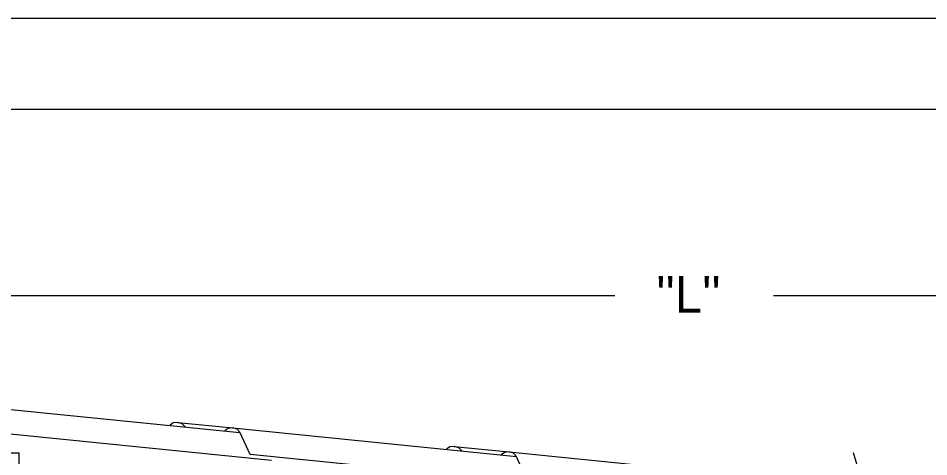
# Model space of a CAD drawing. Extents: x 1000 to 1036.3, y 1000 to 1022.
# Drawn here: x 1012.675 to 1017.658, y 1019.601 to 1022 of the extents above; entities that cross this region are included whole.
import ezdxf

# ---------------------------------------------------------------- set-up
doc = ezdxf.new("R2010")
doc.units = 0
for name, color, linetype in [('Level 1', 7, 'Continuous'), ('Level 10', 7, 'Continuous'), ('Level 11', 7, 'Continuous'), ('Level 13', 7, 'Continuous'), ('Level 15', 7, 'Continuous')]:
    doc.layers.add(name, color=color, linetype=linetype)

msp = doc.modelspace()

# ---------------------------------------------------------------- linework, layer by layer
at = {"layer": 'Level 1'}
for p, q in [((1011.0304, 1020.483), (1015.9395, 1020.483)), ((1016.8082, 1020.483), (1021.6084, 1020.483))]:
    msp.add_line(p, q, dxfattribs=at)
at = {"layer": 'Level 10'}
for p, q in [((1000, 1022), (1036, 1022)), ((1035.5, 1021.5), (1007, 1021.5))]:
    msp.add_line(p, q, dxfattribs=at)
at = {"layer": 'Level 11'}
msp.add_lwpolyline([(1007, 1000.5), (1035.5, 1000.5), (1035.5, 1021.5), (1007, 1021.5)], close=True, dxfattribs=at)
msp.add_lwpolyline([(1007, 1000.5), (1035.5, 1000.5), (1035.5, 1021.5), (1007, 1021.5)], close=True, dxfattribs=at)
at = {"layer": 'Level 13'}
for p, q in [((1012.3356, 1019.89), (1013.8881, 1019.734)), ((1013.5057, 1019.7745), (1013.5044, 1019.7726)), ((1013.5481, 1019.7892), (1013.8487, 1019.7589)), ((1013.5876, 1019.7643), (1013.5866, 1019.7664)), ((1013.8487, 1019.7589), (1015.4012, 1019.6029)), ((1013.8063, 1019.7442), (1013.805, 1019.7424)), ((1012.5435, 1019.6228), (1012.6807, 1019.6228)), ((1012.6807, 1016.4425), (1012.6807, 1019.6228)), ((1015.0187, 1019.6433), (1015.0175, 1019.6415)), ((1015.0611, 1019.658), (1015.3617, 1019.6278)), ((1015.1006, 1019.6331), (1015.0997, 1019.6352)), ((1015.3194, 1019.6131), (1015.3181, 1019.6113)), ((1015.3617, 1019.6278), (1016.9142, 1019.4718))]:
    msp.add_line(p, q, dxfattribs=at)
for points in [[(1014.0613, 1019.5799), (1012.4306, 1019.7439), (1012.3741, 1019.8673), (1012.3594, 1019.8825), (1012.3356, 1019.89), (1012.3107, 1019.8874), (1012.2932, 1019.8754)], [(1013.5866, 1019.7664), (1013.5719, 1019.7815), (1013.5481, 1019.7892), (1013.5232, 1019.7865), (1013.5057, 1019.7745)], [(1015.5744, 1019.4487), (1013.9436, 1019.6127), (1013.8872, 1019.7361), (1013.8725, 1019.7514), (1013.8487, 1019.7589), (1013.8237, 1019.7562), (1013.8063, 1019.7442)], [(1013.8467, 1019.759), (1013.8477, 1019.759), (1013.8487, 1019.7589)], [(1015.0997, 1019.6352), (1015.085, 1019.6504), (1015.0611, 1019.658), (1015.0362, 1019.6554), (1015.0187, 1019.6433)], [(1017.0874, 1019.3175), (1015.4567, 1019.4815), (1015.4002, 1019.605), (1015.3856, 1019.6202), (1015.3617, 1019.6278), (1015.3367, 1019.6251), (1015.3194, 1019.6131)], [(1015.3597, 1019.628), (1015.3607, 1019.6279), (1015.3617, 1019.6278)]]:
    msp.add_lwpolyline(points, dxfattribs=at)
at = {"layer": 'Level 15'}
msp.add_lwpolyline([(1017.2441, 1019.624), (1017.7066, 1018.0661), (1017.8408, 1018.1942), (1017.5861, 1017.7755), (1017.744, 1017.9403), (1018.1476, 1016.5949)], dxfattribs=at)

# ---------------------------------------------------------------- texts
at = {"layer": 'Level 1'}
msp.add_text("''L''", height=0.2, dxfattribs=at).set_placement((1016.166, 1020.3894))

doc.saveas('drawing.dxf')
